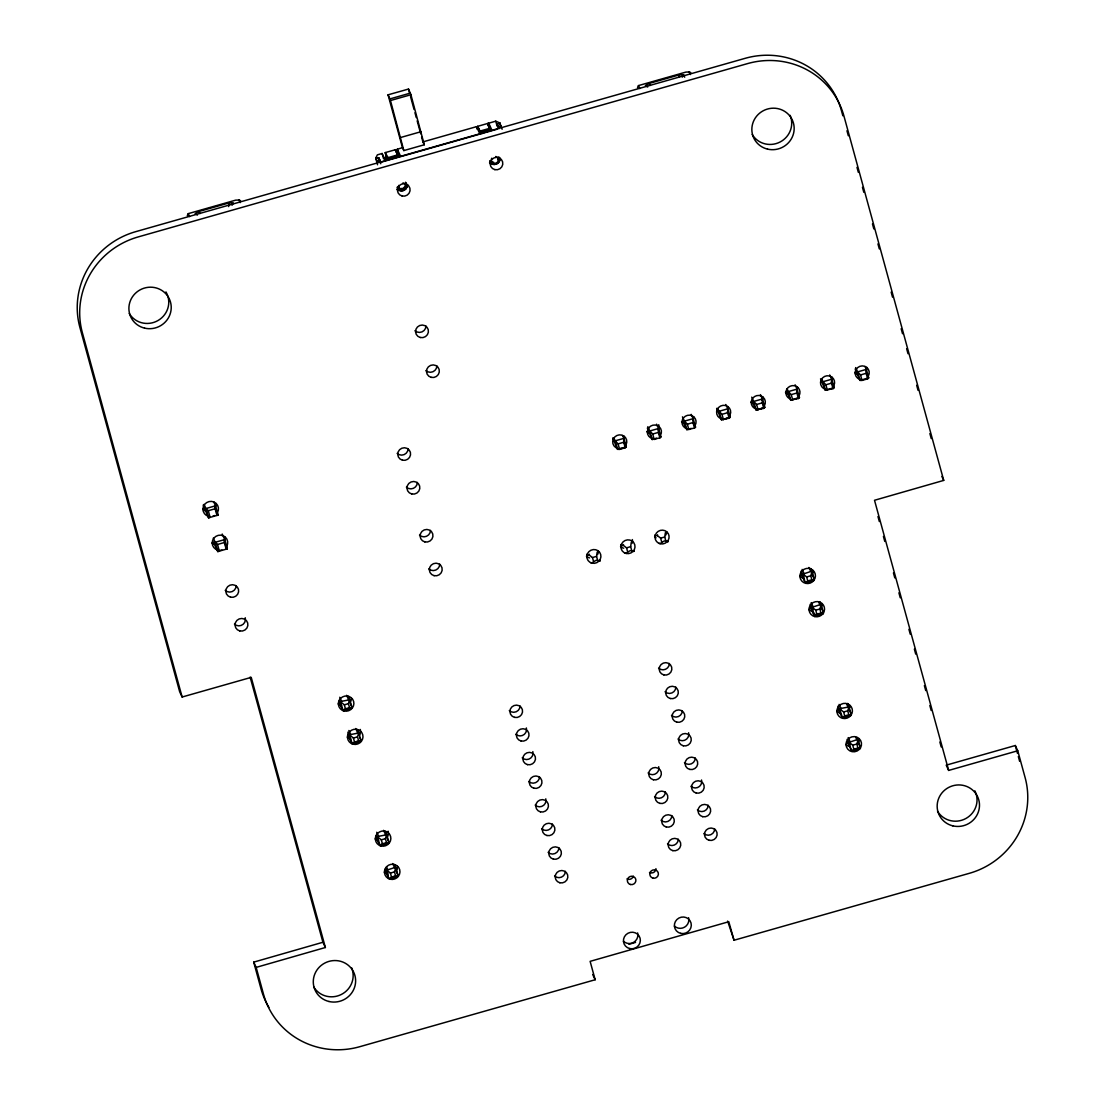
<?xml version="1.0" encoding="UTF-8"?>
<svg xmlns="http://www.w3.org/2000/svg" width="1105" height="1105" viewBox="0 0 1105 1105"><rect width="100%" height="100%" fill="white"/><g stroke="black" fill="none" stroke-linecap="round" stroke-linejoin="round"><path stroke-width="1.5" d="M228.68 206.58L228.763 203.016L233.293 202.781L232.105 205.212M678.953 77.336L679.009 74.947L683.539 74.726L684.699 77.212M612.736 437.925L617.529 449.334L619.587 449.39L625.237 447.774L623.731 442.276L623.924 438.354L622.585 435.494M647.364 428.077L652.157 439.486L659.865 437.925L658.359 432.428L658.552 428.491L656.55 424.21M682.779 421.06L686.799 429.638L694.506 428.077L692.987 422.566L693.194 418.643L691.178 414.361M716.634 408.367L721.427 419.776L729.134 418.229L727.629 412.718L727.822 408.795L725.819 404.499M752.035 401.35L756.055 409.927L763.776 408.38L762.257 402.869L762.464 398.946L760.447 394.651M786.677 391.502L790.697 400.079L798.404 398.532L796.898 393.021L797.092 389.098L795.089 384.802M820.532 378.822L825.325 390.231L833.032 388.67L831.526 383.173L831.72 379.236L829.717 374.954M855.173 368.96L859.966 380.382L862.024 380.424L867.674 378.822L866.168 373.324L866.361 369.388L865.022 366.529M600.208 560.263L599.545 561.243M634.298 550.566L633.635 551.547M668.387 540.87L667.724 541.864M850.878 750.033L849.414 742.215L856.886 739.728L858.461 740.336L860.367 748.555L852.079 751.069L847.093 741.952A1.423 1.381 -25.1 0 0 848.088 742.905M204.052 504.391L205.986 508.521L215.53 505.8L218.086 515.11L216.939 515.413L215.116 508.77L215.53 505.8L213.596 501.67M213.293 538.149L215.226 542.279L224.771 539.558L227.326 548.854L226.18 549.157L224.356 542.514L224.771 539.558L222.202 534.047M351.97 708.181L349.815 699.741L341.652 701.302L340.658 703.015L343.227 710.667L351.97 708.181L349.512 707.642L345.423 708.802L343.227 710.667M361.059 741.4L358.918 732.96L350.755 734.521L349.76 736.234L352.315 743.886L361.059 741.4L358.614 740.861L354.525 742.021L352.315 743.886M388.932 843.198L386.791 834.745L378.628 836.319L377.634 838.032L380.189 845.684L388.932 843.198L386.488 842.645L382.399 843.806L380.189 845.684M398.035 876.417L396.281 868.53L394.54 867.591L387.082 870.077L388.546 877.895L389.747 878.931L398.035 876.417L395.59 875.864L391.488 877.039L389.291 878.903M814.302 580.318L812.534 572.445L810.808 571.492L803.349 573.978L804.813 581.796L806.015 582.832L814.302 580.318L811.844 579.78L807.755 580.94L805.559 582.805M823.405 613.537L821.637 605.664L819.91 604.725L812.437 607.198L813.915 615.015L815.117 616.051L823.405 613.537L820.946 612.999L816.857 614.159L814.647 616.024M851.278 715.336L849.123 706.882L840.96 708.443L839.966 710.17L842.521 717.822L851.278 715.336L848.82 714.783L844.731 715.943L842.521 717.822M349.512 707.642L348.42 703.65L349.636 699.658M358.614 740.861L357.523 736.869L358.724 732.877M386.488 842.645L385.396 838.667L386.598 834.676M395.59 875.864L394.499 871.886L395.701 867.895M600.098 560.912L597.653 560.359L596.562 556.381L597.183 552.086M634.187 551.215L631.742 550.677L630.651 546.685L631.273 542.389M668.276 541.519L665.832 540.98L664.727 536.989L665.362 532.693M811.844 579.78L810.752 575.788L811.968 571.796M820.946 612.999L819.855 609.007L821.07 605.015M848.82 714.783L847.728 710.805L848.944 706.813M860.367 748.555L857.922 748.002L856.831 744.024L858.033 740.032M588.785 555.249L589.421 554.227M622.861 545.566L623.51 544.53M656.95 535.87L657.599 534.834M682.338 77.157L683.539 74.726M377.523 164.756L375.728 158.195L377.385 154.838L382.123 153.498L384.913 159.452L400.079 155.142L397.289 149.189L402.482 147.711L403.822 150.584L424.279 144.769L410.825 94.367L408.519 89.049L388.048 94.823L402.482 147.711M625.237 447.774L626.245 446.848L623.924 438.354L615.195 440.826L613.855 437.967M659.865 437.925L660.887 437L658.552 428.491L649.823 430.978L647.82 426.696M694.506 428.077L695.515 427.152L693.194 418.643L684.465 421.129L682.448 416.834M729.134 418.229L730.156 417.303L727.822 408.795L719.093 411.281L717.753 408.422M763.776 408.38L764.784 407.455L762.464 398.946L753.734 401.433L751.718 397.137M798.404 398.532L799.426 397.593L797.092 389.098L788.362 391.571L787.022 388.711M833.032 388.67L834.054 387.745L831.72 379.236L823.004 381.722L821.664 378.863M867.674 378.822L868.682 377.896L866.361 369.388L857.632 371.874L855.629 367.578M590.788 562.79C592.446 564.089 595.001 559.448 597.653 560.359M624.878 553.094C626.535 554.392 629.09 549.751 631.742 550.677M658.967 543.398C660.624 544.696 663.18 540.055 665.832 540.98M851.624 751.041L853.833 749.176L857.922 748.002M228.763 203.016L198.762 211.538L195.115 213.638L197.436 215.074M679.009 74.947L649.008 83.483L645.361 85.582L647.682 87.019M240.793 201.165L239.523 200.046L235.683 200.143L188.237 213.638L187.284 215.599M691.039 73.096L689.769 71.977L685.929 72.087L638.469 85.582L637.53 87.544M479.832 130.956L480.551 133.608L477.609 126.246L480.081 131.053L489.929 128.263L487.816 123.346L489.805 130.487M325.381 947.51L322.922 942.261L253.708 962.137L256.167 967.386L325.381 947.51L251.222 677.365L182.132 697.02L82.35 332.66A79.104 76.756 -25.1 0 1 138.084 236.953L747.643 63.579A79.104 76.756 -25.1 0 1 843.944 116.039L943.725 480.399L874.511 500.275L948.67 770.42L1017.76 750.765L1025.109 777.589A79.118 76.77 -25.1 0 1 969.361 873.309L734.038 940.245L727.642 921.1M628.925 944.305L635.541 942.413M388.062 94.864L389.954 98.897L410.411 93.082M403.822 150.584L390.466 100.541L410.922 94.726M400.59 137.503L421.046 131.688M421.599 137.034L422.939 141.896L476.504 126.661L479.294 132.614L491.463 129.147L488.672 123.194L495.744 121.177L499.791 122.917L502.126 129.257M375.728 158.195L378.725 157.684L380.866 162.269L497.582 129.078M499.93 123.208L497.07 124.022L497.968 127.296M388.131 157.518L383.573 158.816L382.123 153.498M380.769 163.761L379.858 160.446L377.137 161.22L375.866 158.498M501.214 125.929L498.493 126.702L497.07 124.022L499.225 128.608M216.152 510.98L218.086 515.11L208.541 517.817L205.986 508.521L208.293 510.703L215.116 508.77M224.743 543.356L227.326 548.854L217.782 551.575L215.226 542.279L217.547 544.461L224.356 542.514M617.529 449.334L615.195 440.826L618.082 443.879L623.731 442.276M656.522 438.243L652.157 439.486L649.823 430.978L652.71 434.03L658.359 432.428M691.15 428.395L686.799 429.638L684.465 421.129L687.338 424.182L692.987 422.566M727.477 411.585L730.156 417.303L721.427 419.776L719.093 411.281L721.979 414.334L727.629 412.718M762.782 403.159L764.784 407.455L756.055 409.927L753.734 401.433L756.607 404.471L762.257 402.869M798.086 394.734L799.426 397.593L790.697 400.079L788.362 391.571L791.249 394.623L796.898 393.021M831.374 382.026L834.054 387.745L825.325 390.231L823.004 381.722L825.877 384.775L831.526 383.173M867.232 378.311L859.966 380.382L857.632 371.874L860.519 374.927L866.168 373.324M618.98 448.92L626.245 446.848L623.565 441.13M589.02 554.876L592.46 557.542L596.562 556.381M623.11 545.179L626.549 547.845L630.651 546.685M657.199 535.483L660.638 538.149L664.727 536.989M340.893 702.145L344.332 704.81L348.42 703.65M803.225 574.282L806.664 576.948L810.752 575.788M349.981 735.364L353.434 738.03L357.523 736.869M812.313 607.501L815.766 610.167L819.855 609.007M377.855 837.162L381.308 839.828L385.396 838.667M840.187 709.299L843.64 711.965L847.728 710.805M386.957 870.381L390.397 873.047L394.499 871.886M849.289 742.519L852.742 745.184L856.831 744.024M1017.76 750.765L1015.302 745.516L946.212 765.157L948.67 770.42M734.038 940.245L728.789 921.722L590.125 961.35L595.167 979.748L359.829 1046.684A79.118 76.756 -25.1 0 1 263.501 994.196L256.167 967.386M386.902 159.051L385.203 152.531L388.076 157.656L397.676 154.852L395.424 149.631L395.935 151.841M408.491 89.063L409.624 93.303M649.008 83.483L650.417 85.444M198.762 211.538L200.171 213.514M488.327 125.556L490.054 129.202M941.888 476.462L943.725 480.399M866.679 373.601L868.682 377.896M638.469 85.582L639.864 88.552M810.642 568.398L812.534 572.445M808.915 567.459L810.808 571.492M812.465 575.042L814.357 579.089M819.744 601.617L821.637 605.664M818.639 602.032L819.91 604.725M821.567 608.261L823.46 612.308M802.106 569.393L803.998 573.44M801.097 571.119L802.99 575.153M804.813 581.796L801.028 573.716A1.423 1.381 -25.1 0 0 802.755 574.655M811.194 602.626L813.087 606.659M810.2 604.338L812.092 608.372M814.371 613.261L815.642 615.955M813.915 615.015L810.131 606.935A1.423 1.381 -25.1 0 0 811.484 607.93M847.618 703.415L849.51 707.449M846.527 703.816L847.784 706.509M849.441 710.059L851.333 714.092M857.342 737.974L858.613 740.668M855.615 737.035L856.886 739.728M857.908 741.925L860.422 747.312M839.068 704.41L840.96 708.443M838.073 706.123L839.966 710.17M841.789 716.814L838.004 708.733A1.423 1.381 -25.1 0 0 839.358 709.728M848.17 737.629L850.063 741.676M847.176 739.342L849.068 743.389M693.512 422.856L695.515 427.152M658.87 432.718L660.887 437M422.939 141.896L424.279 144.769M397.938 156.054L395.48 149.7L385.258 152.601L386.791 158.236M385.714 154.741L388.297 160.197L387.579 157.545M592.694 974.5L595.167 979.748M188.237 213.638L189.618 216.608M348.31 696.26L350.202 700.308M346.583 695.321L348.476 699.368M349.498 701.565L352.025 706.951M357.412 729.48L359.305 733.527M355.686 728.54L357.578 732.587M359.857 737.477L361.128 740.17M339.76 697.255L341.652 701.302M339.401 700.321L340.658 703.015M342.481 709.659L338.696 701.578A1.423 1.381 -25.1 0 0 339.691 702.531M348.862 730.488L350.755 734.521M347.868 732.201L349.76 736.234M351.57 742.878L347.785 734.797A1.423 1.381 -25.1 0 0 348.158 735.419M385.286 831.278L387.178 835.311M383.559 830.338L385.452 834.372M387.109 837.922L389.001 841.955M394.375 864.497L396.281 868.53M392.648 863.558L394.54 867.591M396.198 871.141L398.09 875.174M376.736 832.272L378.628 836.319M376.363 835.339L377.634 838.032M379.457 844.676L375.672 836.596A1.423 1.381 -25.1 0 0 377.399 837.535M386.474 866.845L387.731 869.538M385.465 868.558L386.722 871.251M388.546 877.895L384.761 869.815A1.423 1.381 -25.1 0 0 386.128 870.809M213.265 541.933L217.782 551.575L219.356 551.105L217.547 544.461M182.132 697.02L179.673 691.771L79.892 327.411A79.104 76.756 -25.1 0 1 135.625 231.691L745.184 58.316A79.104 76.756 -25.1 0 1 841.485 110.79L842.853 115.776M689.188 71.922L690.39 74.56M238.942 199.977L240.144 202.616M378.725 157.684L379.858 160.446M389.954 98.897L390.466 100.541M846.955 130.749L848.322 135.749M856.983 167.352L858.35 172.352M862.452 187.325L863.82 192.311M872.467 223.928L873.834 228.915M877.936 243.887L879.304 248.874M891.155 292.134L892.522 297.121M901.169 328.738L902.536 333.724M906.639 348.71L908.006 353.697M916.667 385.3L918.034 390.3M929.871 433.561L931.239 438.547M1015.302 745.516L1017.47 753.403M1018.327 756.552L1019.625 761.29M860.519 374.927L862.024 380.424M877.964 516.56L879.331 521.532M883.42 536.45L884.787 541.422M893.434 572.915L894.801 577.887M898.89 592.805L900.257 597.777M908.904 629.256L910.271 634.229M914.36 649.146L915.727 654.119M924.374 685.611L925.741 690.584M929.83 705.501L931.197 710.474M939.844 741.966L941.211 746.939M825.877 384.775L827.383 390.286M791.249 394.623L792.755 400.134M806.664 576.948L807.755 580.94M815.766 610.167L816.857 614.159M843.64 711.965L844.731 715.943M852.742 745.184L853.833 749.176M756.607 404.471L758.127 409.983M721.979 414.334L723.485 419.831M687.338 424.182L688.857 429.679M652.71 434.03L654.215 439.541M660.638 538.149L661.729 542.141M618.082 443.879L619.587 449.39M626.549 547.845L627.64 551.837M499.791 122.917L500.827 126.495M495.744 121.177L497.084 126.094M488.672 123.194L490.123 128.512M488.824 128.746L489.556 131.398M481.338 130.873L482.07 133.539M476.504 126.661L477.236 129.313M592.46 557.542L593.551 561.533M410.507 96.549L414.057 109.506M414.955 112.738L416.281 117.6M417.165 120.832L420.715 133.788M397.289 149.189L398.753 154.493M379.167 159.327L380.065 162.601M378.283 158.126L379.181 161.399M344.332 704.81L345.423 708.802M353.434 738.03L354.525 742.021M381.308 839.828L382.399 843.806M390.397 873.047L391.488 877.039M208.293 510.703L210.116 517.347L208.541 517.817L203.168 505.082M250.131 677.089L322.922 942.261M253.708 962.137L261.042 988.947A79.118 76.756 -25.1 0 0 268.888 1007.387M488.631 126.177L487.871 123.415L477.664 126.329L478.41 129.078M655.362 535.524A1.423 1.381 -25.1 0 1 655.003 534.917M622.64 545.552A1.423 1.381 -25.1 0 1 620.913 544.613M588.551 555.249A1.423 1.381 -25.1 0 1 587.819 555.263M587.197 554.917A1.423 1.381 -25.1 0 1 586.824 554.309M498.949 157.034A4.973 4.821 -25.1 0 1 496.559 163.982A4.973 4.821 -25.1 0 1 489.902 160.902M495.731 156.496A3.55 3.439 -25.1 0 1 498.134 160.971A3.55 3.439 -25.1 0 1 493.313 163.029A3.55 3.439 -25.1 0 1 491.766 158.195M405.438 182.422A4.973 4.821 -25.1 0 1 404.416 190.06A4.973 4.821 -25.1 0 1 397.178 187.284M403.007 182.864A3.55 3.439 -25.1 0 1 405.494 187.049A3.55 3.439 -25.1 0 1 401.17 189.59A3.55 3.439 -25.1 0 1 398.684 185.405M405.701 182.394A4.973 4.821 -25.1 0 1 405.204 186.068M404.416 187.09A4.973 4.821 -25.1 0 1 403.394 187.891M402.206 188.403A4.973 4.821 -25.1 0 1 397.427 187.242M498.59 157.269A4.973 4.821 -25.1 0 1 497.927 159.7M493.645 162.214A4.973 4.821 -25.1 0 1 490.15 160.874M862.176 379.719A7.1 6.879 -25.1 0 1 855.242 371.75A7.1 6.879 -25.1 0 1 864.607 366.252A7.1 6.879 -25.1 0 1 868.295 376.128M825.725 389.374A7.1 6.879 -25.1 0 1 821.153 379.871A7.1 6.879 -25.1 0 1 831.609 376.902A7.1 6.879 -25.1 0 1 832.535 387.441M831.071 388.573A7.1 6.879 -25.1 0 1 829.372 389.291M789.384 398.574A7.1 6.879 -25.1 0 1 786.815 389.181A7.1 6.879 -25.1 0 1 796.456 386.432A7.1 6.879 -25.1 0 1 799.026 395.825M796.443 398.422A7.1 6.879 -25.1 0 1 794.744 399.154M859.248 749.466A7.804 7.569 -25.1 0 1 846.471 746.966A7.804 7.569 -25.1 0 1 854.441 736.607A7.804 7.569 -25.1 0 1 860.477 747.864M756.455 409.085A7.1 6.879 -25.1 0 1 751.649 400.134A7.1 6.879 -25.1 0 1 761.276 396.018A7.1 6.879 -25.1 0 1 764.398 405.687M761.801 408.27A7.1 6.879 -25.1 0 1 760.102 409.002M721.814 418.933A7.1 6.879 -25.1 0 1 717.255 409.416A7.1 6.879 -25.1 0 1 727.698 406.447A7.1 6.879 -25.1 0 1 728.637 416.986M727.173 418.118A7.1 6.879 -25.1 0 1 725.474 418.85M687.186 428.781A7.1 6.879 -25.1 0 1 682.393 419.831A7.1 6.879 -25.1 0 1 692.006 415.715A7.1 6.879 -25.1 0 1 695.128 425.384M652.544 438.63A7.1 6.879 -25.1 0 1 647.751 429.679A7.1 6.879 -25.1 0 1 657.365 425.577A7.1 6.879 -25.1 0 1 660.486 435.232M656.204 438.547A7.1 6.879 -25.1 0 1 654.381 438.823M667.047 541.837A7.1 6.879 -25.1 0 1 655.417 539.558A7.1 6.879 -25.1 0 1 662.682 530.151A7.1 6.879 -25.1 0 1 668.166 540.373M617.916 448.478A7.1 6.879 -25.1 0 1 613.358 438.975A7.1 6.879 -25.1 0 1 623.8 436.005A7.1 6.879 -25.1 0 1 624.726 446.544M621.562 448.409A7.1 6.879 -25.1 0 1 619.739 448.685M208.693 516.38A7.804 7.569 -25.1 0 1 203.417 506.546A7.804 7.569 -25.1 0 1 213.997 502.015A7.804 7.569 -25.1 0 1 217.423 512.651M214.591 515.496A7.804 7.569 -25.1 0 1 212.713 516.297M217.934 550.138A7.804 7.569 -25.1 0 1 212.657 540.29A7.804 7.569 -25.1 0 1 223.238 535.773A7.804 7.569 -25.1 0 1 226.677 546.395M221.953 550.041A7.804 7.569 -25.1 0 1 219.95 550.345M866.776 367.399A7.1 6.879 -25.1 0 1 865.837 370.879M857.894 374.277A7.1 6.879 -25.1 0 1 854.731 372.551M790.116 115.321A21.285 20.65 -25.1 0 1 779.895 142.103A21.285 20.65 -25.1 0 1 752.201 134.465M974.859 790.835A21.285 20.65 -25.1 0 1 965.825 818.529A21.285 20.65 -25.1 0 1 937.523 811.208M832.148 377.247A7.1 6.879 -25.1 0 1 831.899 379.043M797.52 387.095A7.1 6.879 -25.1 0 1 796.567 390.576M788.625 393.974A7.1 6.879 -25.1 0 1 785.462 392.247M822.092 603.772A7.804 7.569 -25.1 0 1 821.83 605.747M812.313 611.327A7.804 7.569 -25.1 0 1 808.832 609.435M812.99 570.525A7.804 7.569 -25.1 0 1 811.94 574.351M803.211 578.081A7.804 7.569 -25.1 0 1 799.73 576.188M849.966 705.529A7.804 7.569 -25.1 0 1 849.69 707.504M840.187 713.098A7.804 7.569 -25.1 0 1 836.706 711.206M859.068 738.775A7.804 7.569 -25.1 0 1 858.019 742.601M849.289 746.345A7.804 7.569 -25.1 0 1 845.808 744.452M762.878 396.944A7.1 6.879 -25.1 0 1 761.925 400.424M753.983 403.822A7.1 6.879 -25.1 0 1 750.834 402.11M728.25 406.806A7.1 6.879 -25.1 0 1 728.002 408.601M693.609 416.654A7.1 6.879 -25.1 0 1 692.655 420.135M684.727 423.533A7.1 6.879 -25.1 0 1 681.564 421.806M658.732 424.721A7.1 6.879 -25.1 0 1 658.028 429.983M650.085 433.381A7.1 6.879 -25.1 0 1 646.922 431.654M666.647 531.643A7.1 6.879 -25.1 0 1 665.707 535.124M656.066 537.873A7.1 6.879 -25.1 0 1 654.602 536.795M624.339 436.351A7.1 6.879 -25.1 0 1 624.104 438.146M669.409 663.483A6.381 6.188 -25.1 0 1 658.566 668.111M675.873 687.103A6.381 6.188 -25.1 0 1 665.044 691.744M682.351 710.736A6.381 6.188 -25.1 0 1 671.509 715.363M688.608 732.753A6.381 6.188 -25.1 0 1 677.987 738.996M695.294 757.989A6.381 6.188 -25.1 0 1 684.451 762.63M701.551 780.006A6.381 6.188 -25.1 0 1 690.929 786.249M708.222 805.241A6.381 6.188 -25.1 0 1 697.393 809.882M714.7 828.874A6.381 6.188 -25.1 0 1 703.857 833.502M632.322 539.558A7.1 6.879 -25.1 0 1 632.322 543.135M623.676 548.218A7.1 6.879 -25.1 0 1 620.513 546.492M500.372 158.195A6.381 6.202 -25.1 0 1 489.529 162.822M665.39 791.954A6.381 6.188 -25.1 0 1 654.561 796.595M658.704 766.732A6.381 6.188 -25.1 0 1 648.082 772.961M678.332 839.206A6.381 6.188 -25.1 0 1 667.503 843.847M671.868 815.587A6.381 6.188 -25.1 0 1 661.025 820.214M598.468 551.036A7.1 6.879 -25.1 0 1 597.529 554.517M589.587 557.915A7.1 6.879 -25.1 0 1 586.423 556.188M688.567 917.716A8.509 8.246 -25.1 0 1 674.395 926.045M655.942 868.682A4.323 4.199 -25.1 0 1 649.491 872.467M633.303 876.168A4.323 4.199 -25.1 0 1 626.991 878.876M637.613 932.924A8.509 8.246 -25.1 0 1 623.455 941.253M407.648 184.563A6.381 6.202 -25.1 0 1 396.805 189.204M436.903 365.838A6.492 6.298 -25.1 0 1 425.881 370.548M425.991 325.975A6.492 6.298 -25.1 0 1 414.969 330.685M532.845 751.593A6.381 6.188 -25.1 0 1 522.223 757.837M526.367 727.96A6.381 6.188 -25.1 0 1 515.745 734.203M520.11 705.943A6.381 6.188 -25.1 0 1 509.281 710.584M552.472 824.081A6.381 6.188 -25.1 0 1 541.63 828.709M539.53 776.829A6.381 6.188 -25.1 0 1 528.687 781.456M565.401 871.334A6.381 6.188 -25.1 0 1 554.572 875.961M558.937 847.701A6.381 6.188 -25.1 0 1 548.094 852.342M545.787 798.846A6.381 6.188 -25.1 0 1 535.165 805.089M408.146 448.671A6.492 6.298 -25.1 0 1 397.123 453.382M417.386 482.429A6.492 6.298 -25.1 0 1 406.378 487.139M430.522 530.372A6.492 6.298 -25.1 0 1 419.499 535.082M439.762 564.116A6.492 6.298 -25.1 0 1 428.74 568.84M351.431 698.167A7.804 7.569 -25.1 0 1 350.382 701.993M341.652 705.722A7.804 7.569 -25.1 0 1 338.171 703.83M360.271 729.452A7.804 7.569 -25.1 0 1 359.498 735.239M350.755 738.969A7.804 7.569 -25.1 0 1 347.274 737.076M388.145 831.209A7.804 7.569 -25.1 0 1 387.358 837.01M378.628 840.739A7.804 7.569 -25.1 0 1 375.148 838.847M397.51 866.417A7.804 7.569 -25.1 0 1 396.46 870.257M387.731 873.986A7.804 7.569 -25.1 0 1 384.25 872.094M165.943 291.913A21.285 20.65 -25.1 0 1 158.167 320.436A21.285 20.65 -25.1 0 1 129.257 313.475M351.556 967.69A21.285 20.65 -25.1 0 1 341.335 994.472A21.285 20.65 -25.1 0 1 313.654 986.834M216.014 503.562A7.804 7.569 -25.1 0 1 214.964 507.388M206.234 511.132A7.804 7.569 -25.1 0 1 202.754 509.239M225.254 537.32A7.804 7.569 -25.1 0 1 224.204 541.146M213.61 544.157A7.804 7.569 -25.1 0 1 211.994 542.983M236.221 585.636A6.492 6.298 -25.1 0 1 225.199 590.346M245.241 617.75A6.492 6.298 -25.1 0 1 234.44 624.104M767.505 149.106A21.285 20.65 -25.1 0 0 793.459 123.125A21.285 20.65 -25.1 0 0 758.058 114.588A21.285 20.65 -25.1 0 0 767.505 149.106M952.828 825.863A21.285 20.65 -25.1 0 0 978.781 799.868A21.285 20.65 -25.1 0 0 943.38 791.332A21.285 20.65 -25.1 0 0 952.828 825.863M814.772 616.59A7.804 7.569 -25.1 0 0 824.289 607.059A7.804 7.569 -25.1 0 0 811.305 603.924A7.804 7.569 -25.1 0 0 814.772 616.59M805.669 583.343A7.804 7.569 -25.1 0 0 815.186 573.813A7.804 7.569 -25.1 0 0 802.202 570.677A7.804 7.569 -25.1 0 0 805.669 583.343M842.645 718.347A7.804 7.569 -25.1 0 0 852.162 708.816A7.804 7.569 -25.1 0 0 839.178 705.694A7.804 7.569 -25.1 0 0 842.645 718.347M663.87 674.92A6.381 6.188 -25.1 0 0 671.66 667.13A6.381 6.188 -25.1 0 0 661.039 664.575A6.381 6.188 -25.1 0 0 663.87 674.92M670.348 698.54A6.381 6.188 -25.1 0 0 678.125 690.749A6.381 6.188 -25.1 0 0 667.517 688.194A6.381 6.188 -25.1 0 0 670.348 698.54M676.812 722.173A6.381 6.188 -25.1 0 0 684.589 714.383A6.381 6.188 -25.1 0 0 673.981 711.827A6.381 6.188 -25.1 0 0 676.812 722.173M683.291 745.792A6.381 6.188 -25.1 0 0 691.067 738.002A6.381 6.188 -25.1 0 0 680.445 735.447A6.381 6.188 -25.1 0 0 683.291 745.792M689.755 769.425A6.381 6.188 -25.1 0 0 697.531 761.635A6.381 6.188 -25.1 0 0 686.923 759.08A6.381 6.188 -25.1 0 0 689.755 769.425M696.233 793.045A6.381 6.188 -25.1 0 0 704.009 785.268A6.381 6.188 -25.1 0 0 693.388 782.699A6.381 6.188 -25.1 0 0 696.233 793.045M702.697 816.678A6.381 6.188 -25.1 0 0 710.474 808.888A6.381 6.188 -25.1 0 0 699.866 806.332A6.381 6.188 -25.1 0 0 702.697 816.678M709.161 840.311A6.381 6.188 -25.1 0 0 716.952 832.521A6.381 6.188 -25.1 0 0 706.33 829.952A6.381 6.188 -25.1 0 0 709.161 840.311M626.134 553.467A7.1 6.879 -25.1 0 0 634.781 544.806A7.1 6.879 -25.1 0 0 622.985 541.961A7.1 6.879 -25.1 0 0 626.134 553.467M494.833 169.631A6.381 6.202 -25.1 0 0 502.609 161.827A6.381 6.202 -25.1 0 0 491.987 159.272A6.381 6.202 -25.1 0 0 494.833 169.631M659.865 803.39A6.381 6.188 -25.1 0 0 667.641 795.6A6.381 6.188 -25.1 0 0 657.033 793.045A6.381 6.188 -25.1 0 0 659.865 803.39M653.387 779.771A6.381 6.188 -25.1 0 0 661.163 771.981A6.381 6.188 -25.1 0 0 650.555 769.425A6.381 6.188 -25.1 0 0 653.387 779.771M672.807 850.643A6.381 6.188 -25.1 0 0 680.583 842.866A6.381 6.188 -25.1 0 0 669.962 840.297A6.381 6.188 -25.1 0 0 672.807 850.643M666.329 827.023A6.381 6.188 -25.1 0 0 674.105 819.233A6.381 6.188 -25.1 0 0 663.497 816.678A6.381 6.188 -25.1 0 0 666.329 827.023M592.045 563.163A7.1 6.879 -25.1 0 0 600.692 554.503A7.1 6.879 -25.1 0 0 588.896 551.657A7.1 6.879 -25.1 0 0 592.045 563.163M680.652 933.366A8.509 8.246 -25.1 0 0 691.026 922.979A8.509 8.246 -25.1 0 0 676.868 919.567A8.509 8.246 -25.1 0 0 680.652 933.366M652.986 878.13A4.323 4.199 -25.1 0 0 658.262 872.84A4.323 4.199 -25.1 0 0 651.066 871.113A4.323 4.199 -25.1 0 0 652.986 878.13M630.499 884.525A4.323 4.199 -25.1 0 0 635.762 879.235A4.323 4.199 -25.1 0 0 628.579 877.508A4.323 4.199 -25.1 0 0 630.499 884.525M629.698 948.56A8.509 8.246 -25.1 0 0 640.071 938.173A8.509 8.246 -25.1 0 0 625.927 934.761A8.509 8.246 -25.1 0 0 629.698 948.56M402.11 195.999A6.381 6.202 -25.1 0 0 409.9 188.209A6.381 6.202 -25.1 0 0 399.264 185.64A6.381 6.202 -25.1 0 0 402.11 195.999M431.24 377.371A6.492 6.298 -25.1 0 0 439.141 369.457A6.492 6.298 -25.1 0 0 428.353 366.86A6.492 6.298 -25.1 0 0 431.24 377.371M420.314 337.508A6.492 6.298 -25.1 0 0 428.229 329.594A6.492 6.298 -25.1 0 0 417.441 326.983A6.492 6.298 -25.1 0 0 420.314 337.508M527.527 764.632A6.381 6.188 -25.1 0 0 535.303 756.842A6.381 6.188 -25.1 0 0 524.695 754.287A6.381 6.188 -25.1 0 0 527.527 764.632M521.049 740.999A6.381 6.188 -25.1 0 0 528.825 733.223A6.381 6.188 -25.1 0 0 518.217 730.654A6.381 6.188 -25.1 0 0 521.049 740.999M514.585 717.38A6.381 6.188 -25.1 0 0 522.361 709.59A6.381 6.188 -25.1 0 0 511.753 707.034A6.381 6.188 -25.1 0 0 514.585 717.38M546.934 835.518A6.381 6.188 -25.1 0 0 554.71 827.728A6.381 6.188 -25.1 0 0 544.102 825.173A6.381 6.188 -25.1 0 0 546.934 835.518M533.991 788.266A6.381 6.188 -25.1 0 0 541.768 780.475A6.381 6.188 -25.1 0 0 531.16 777.906A6.381 6.188 -25.1 0 0 533.991 788.266M559.876 882.771A6.381 6.188 -25.1 0 0 567.652 874.98A6.381 6.188 -25.1 0 0 557.044 872.425A6.381 6.188 -25.1 0 0 559.876 882.771M553.398 859.138A6.381 6.188 -25.1 0 0 561.188 851.347A6.381 6.188 -25.1 0 0 550.566 848.792A6.381 6.188 -25.1 0 0 553.398 859.138M540.469 811.885A6.381 6.188 -25.1 0 0 548.246 804.095A6.381 6.188 -25.1 0 0 537.624 801.539A6.381 6.188 -25.1 0 0 540.469 811.885M402.482 460.205A6.492 6.298 -25.1 0 0 410.383 452.29A6.492 6.298 -25.1 0 0 399.596 449.694A6.492 6.298 -25.1 0 0 402.482 460.205M411.723 493.963A6.492 6.298 -25.1 0 0 419.638 486.048A6.492 6.298 -25.1 0 0 408.836 483.438A6.492 6.298 -25.1 0 0 411.723 493.963M424.859 541.906A6.492 6.298 -25.1 0 0 432.759 533.991A6.492 6.298 -25.1 0 0 421.972 531.395A6.492 6.298 -25.1 0 0 424.859 541.906M434.099 575.664A6.492 6.298 -25.1 0 0 442 567.749A6.492 6.298 -25.1 0 0 431.212 565.138A6.492 6.298 -25.1 0 0 434.099 575.664M344.111 710.985A7.804 7.569 -25.1 0 0 353.628 701.454A7.804 7.569 -25.1 0 0 340.644 698.319A7.804 7.569 -25.1 0 0 344.111 710.985M353.213 744.231A7.804 7.569 -25.1 0 0 362.73 734.701A7.804 7.569 -25.1 0 0 349.746 731.565A7.804 7.569 -25.1 0 0 353.213 744.231M381.087 845.988A7.804 7.569 -25.1 0 0 390.604 836.457A7.804 7.569 -25.1 0 0 377.62 833.336A7.804 7.569 -25.1 0 0 381.087 845.988M390.189 879.235A7.804 7.569 -25.1 0 0 399.706 869.704A7.804 7.569 -25.1 0 0 386.722 866.582A7.804 7.569 -25.1 0 0 390.189 879.235M144.562 328.116A21.285 20.65 -25.1 0 0 170.515 302.135A21.285 20.65 -25.1 0 0 135.1 293.599A21.285 20.65 -25.1 0 0 144.562 328.116M328.959 1001.489A21.285 20.65 -25.1 0 0 354.912 975.494A21.285 20.65 -25.1 0 0 319.497 966.958A21.285 20.65 -25.1 0 0 328.959 1001.489M230.544 597.17A6.492 6.298 -25.1 0 0 238.459 589.255A6.492 6.298 -25.1 0 0 227.671 586.658A6.492 6.298 -25.1 0 0 230.544 597.17M239.785 630.927A6.492 6.298 -25.1 0 0 247.7 623.013A6.492 6.298 -25.1 0 0 236.912 620.402A6.492 6.298 -25.1 0 0 239.785 630.927"/></g></svg>
